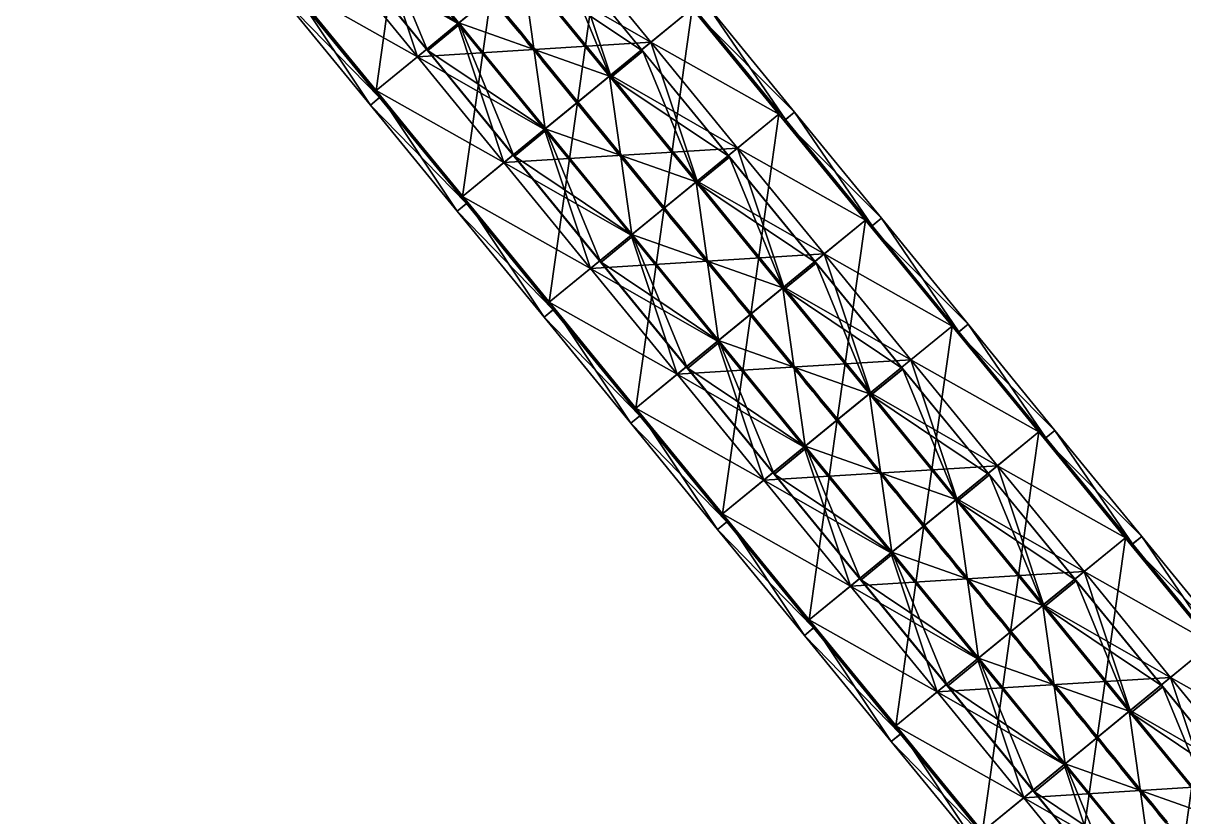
# Model space of a CAD drawing. Header units: metres. Extents: x 84843 to 90196, y 2281619 to 2289011.
# Drawn here: x 86457.11 to 86506, y 2288100.28 to 2288133.71 of the extents above; entities that cross this region are included whole.
import ezdxf

# ---------------------------------------------------------------- set-up
doc = ezdxf.new("R2010")
doc.units = ezdxf.units.M
doc.layers.add('Alle objekter', color=41, linetype='Continuous')
doc.layers.add('Brudetalj', color=7, linetype='Continuous', true_color=0xcacaca)
doc.layers.add('Linje - 1', color=5, linetype='Continuous', lineweight=200)

msp = doc.modelspace()

# ---------------------------------------------------------------- linework, layer by layer
at = {"layer": 'Linje - 1'}
msp.add_polyline3d([(86505.285, 2288100.036, 28.526), (86504.969, 2288100.423, 28.513), (86504.652, 2288100.81, 28.5), (86504.335, 2288101.197, 28.488), (86504.019, 2288101.584, 28.475), (86503.702, 2288101.971, 28.463), (86503.385, 2288102.358, 28.45), (86503.069, 2288102.745, 28.437), (86502.752, 2288103.132, 28.425), (86502.435, 2288103.519, 28.412), (86502.119, 2288103.906, 28.4), (86501.802, 2288104.293, 28.387), (86501.485, 2288104.68, 28.374), (86501.169, 2288105.067, 28.362), (86500.852, 2288105.454, 28.349), (86500.535, 2288105.841, 28.337), (86500.219, 2288106.227, 28.324), (86499.902, 2288106.614, 28.311), (86499.585, 2288107.001, 28.299), (86499.269, 2288107.388, 28.286), (86498.952, 2288107.775, 28.274), (86498.635, 2288108.162, 28.261), (86498.319, 2288108.549, 28.248), (86498.002, 2288108.936, 28.236), (86497.685, 2288109.323, 28.223), (86497.369, 2288109.71, 28.211), (86497.052, 2288110.097, 28.198), (86496.735, 2288110.484, 28.185), (86496.419, 2288110.871, 28.173), (86496.102, 2288111.258, 28.16), (86495.785, 2288111.645, 28.148), (86495.469, 2288112.032, 28.135), (86495.152, 2288112.419, 28.122), (86494.835, 2288112.806, 28.11), (86494.519, 2288113.192, 28.097), (86494.202, 2288113.579, 28.085), (86493.885, 2288113.966, 28.072), (86493.569, 2288114.353, 28.059), (86493.252, 2288114.74, 28.047), (86492.935, 2288115.127, 28.034), (86492.619, 2288115.514, 28.022), (86492.302, 2288115.901, 28.009), (86491.985, 2288116.288, 27.996), (86491.669, 2288116.675, 27.984), (86491.352, 2288117.062, 27.971), (86491.035, 2288117.449, 27.959), (86490.719, 2288117.836, 27.946), (86490.402, 2288118.223, 27.933), (86490.085, 2288118.61, 27.921), (86489.769, 2288118.997, 27.908), (86489.452, 2288119.384, 27.896), (86489.135, 2288119.77, 27.883), (86488.819, 2288120.157, 27.87), (86488.502, 2288120.544, 27.858), (86488.185, 2288120.931, 27.845), (86487.869, 2288121.318, 27.833), (86487.552, 2288121.705, 27.82), (86487.235, 2288122.092, 27.807), (86486.919, 2288122.479, 27.795), (86486.602, 2288122.866, 27.782), (86486.285, 2288123.253, 27.77), (86485.969, 2288123.64, 27.757), (86485.652, 2288124.027, 27.744), (86485.335, 2288124.414, 27.732), (86485.019, 2288124.801, 27.719), (86484.702, 2288125.188, 27.707), (86484.385, 2288125.575, 27.694), (86484.069, 2288125.962, 27.681), (86483.752, 2288126.348, 27.669), (86483.435, 2288126.735, 27.656), (86483.119, 2288127.122, 27.644), (86482.802, 2288127.509, 27.631), (86482.485, 2288127.896, 27.618), (86482.169, 2288128.283, 27.606), (86481.852, 2288128.67, 27.593), (86481.535, 2288129.057, 27.581), (86481.219, 2288129.444, 27.568), (86480.902, 2288129.831, 27.555), (86480.586, 2288130.218, 27.543), (86480.269, 2288130.605, 27.53), (86479.952, 2288130.992, 27.518), (86479.636, 2288131.379, 27.505), (86479.319, 2288131.766, 27.492), (86479.002, 2288132.153, 27.48), (86478.686, 2288132.54, 27.467), (86478.369, 2288132.927, 27.455), (86478.052, 2288133.313, 27.442), (86477.736, 2288133.7, 27.429), (86477.419, 2288134.087, 27.417)], dxfattribs=at)

# ---------------------------------------------------------------- meshes
at = {"layer": 'Alle objekter'}
mesh = msp.add_polyface(dxfattribs=at)
corners = [(86473.712, 2288132.301, 26.792), (86470.062, 2288136.761, 26.647), (86470.062, 2288136.761, 26.622), (86473.712, 2288132.301, 26.768), (86471.765, 2288138.154, 26.647), (86471.765, 2288138.154, 26.622), (86475.414, 2288133.695, 26.792), (86475.415, 2288133.694, 26.768)]
mesh.append_faces([[corners[k] for k in face] for face in [(0, 1, 2), (0, 2, 3), (1, 4, 5), (1, 5, 2), (4, 6, 7), (4, 7, 5), (6, 0, 3), (6, 3, 7), (5, 7, 3), (5, 3, 2), (6, 4, 1), (6, 1, 0)]])
mesh = msp.add_polyface(dxfattribs=at)
corners = [(86474.15, 2288132.567, 26.785), (86470.499, 2288137.029, 26.639), (86470.487, 2288137.019, 26.634), (86474.139, 2288132.557, 26.779), (86471.853, 2288138.137, 22.167), (86471.842, 2288138.127, 22.161), (86475.504, 2288133.675, 22.312), (86475.493, 2288133.666, 22.306)]
mesh.append_faces([[corners[k] for k in face] for face in [(0, 1, 2), (0, 2, 3), (1, 4, 5), (1, 5, 2), (4, 6, 7), (4, 7, 5), (6, 0, 3), (6, 3, 7), (5, 7, 3), (5, 3, 2), (6, 4, 1), (6, 1, 0)]])
mesh = msp.add_polyface(dxfattribs=at)
corners = [(86483.552, 2288132.908, 26.938), (86481.85, 2288131.515, 26.938), (86481.85, 2288131.515, 26.913), (86483.553, 2288132.908, 26.913), (86478.2, 2288135.975, 26.792), (86478.201, 2288135.974, 26.768), (86479.903, 2288137.368, 26.792), (86479.903, 2288137.368, 26.768)]
mesh.append_faces([[corners[k] for k in face] for face in [(0, 1, 2), (0, 2, 3), (1, 4, 5), (1, 5, 2), (4, 6, 7), (4, 7, 5), (6, 0, 3), (6, 3, 7), (5, 7, 3), (5, 3, 2), (6, 4, 1), (6, 1, 0)]])
mesh = msp.add_polyface(dxfattribs=at)
corners = [(86483.207, 2288132.529, 26.93), (86481.853, 2288131.421, 22.458), (86481.864, 2288131.43, 22.452), (86483.219, 2288132.538, 26.924), (86478.202, 2288135.882, 22.312), (86478.213, 2288135.892, 22.306), (86479.556, 2288136.991, 26.785), (86479.567, 2288137, 26.779)]
mesh.append_faces([[corners[k] for k in face] for face in [(0, 1, 2), (0, 2, 3), (1, 4, 5), (1, 5, 2), (4, 6, 7), (4, 7, 5), (6, 0, 3), (6, 3, 7), (5, 7, 3), (5, 3, 2), (6, 4, 1), (6, 1, 0)]])
mesh = msp.add_polyface(dxfattribs=at)
corners = [(86479.103, 2288129.267, 22.468), (86475.453, 2288133.726, 22.322), (86475.453, 2288133.726, 22.293), (86479.103, 2288129.266, 22.438), (86478.161, 2288135.943, 22.322), (86478.162, 2288135.943, 22.293), (86481.811, 2288131.483, 22.468), (86481.812, 2288131.483, 22.438)]
mesh.append_faces([[corners[k] for k in face] for face in [(0, 1, 2), (0, 2, 3), (1, 4, 5), (1, 5, 2), (4, 6, 7), (4, 7, 5), (6, 0, 3), (6, 3, 7), (5, 7, 3), (5, 3, 2), (6, 4, 1), (6, 1, 0)]])
mesh = msp.add_polyface(dxfattribs=at)
corners = [(86477.361, 2288127.842, 26.938), (86473.712, 2288132.301, 26.792), (86473.712, 2288132.301, 26.768), (86477.362, 2288127.841, 26.913), (86475.414, 2288133.695, 26.792), (86475.415, 2288133.694, 26.768), (86479.064, 2288129.235, 26.938), (86479.064, 2288129.235, 26.913)]
mesh.append_faces([[corners[k] for k in face] for face in [(0, 1, 2), (0, 2, 3), (1, 4, 5), (1, 5, 2), (4, 6, 7), (4, 7, 5), (6, 0, 3), (6, 3, 7), (5, 7, 3), (5, 3, 2), (6, 4, 1), (6, 1, 0)]])
mesh = msp.add_polyface(dxfattribs=at)
corners = [(86477.801, 2288128.105, 26.93), (86474.15, 2288132.567, 26.785), (86474.139, 2288132.557, 26.779), (86477.79, 2288128.096, 26.924), (86475.504, 2288133.675, 22.312), (86475.493, 2288133.666, 22.306), (86479.156, 2288129.214, 22.458), (86479.144, 2288129.204, 22.452)]
mesh.append_faces([[corners[k] for k in face] for face in [(0, 1, 2), (0, 2, 3), (1, 4, 5), (1, 5, 2), (4, 6, 7), (4, 7, 5), (6, 0, 3), (6, 3, 7), (5, 7, 3), (5, 3, 2), (6, 4, 1), (6, 1, 0)]])
mesh = msp.add_polyface(dxfattribs=at)
corners = [(86487.202, 2288128.449, 27.083), (86485.5, 2288127.055, 27.083), (86485.5, 2288127.055, 27.058), (86487.202, 2288128.448, 27.058), (86481.85, 2288131.515, 26.938), (86481.85, 2288131.515, 26.913), (86483.552, 2288132.908, 26.938), (86483.553, 2288132.908, 26.913)]
mesh.append_faces([[corners[k] for k in face] for face in [(0, 1, 2), (0, 2, 3), (1, 4, 5), (1, 5, 2), (4, 6, 7), (4, 7, 5), (6, 0, 3), (6, 3, 7), (5, 7, 3), (5, 3, 2), (6, 4, 1), (6, 1, 0)]])
mesh = msp.add_polyface(dxfattribs=at)
corners = [(86486.858, 2288128.067, 27.075), (86485.504, 2288126.959, 22.603), (86485.516, 2288126.968, 22.597), (86486.87, 2288128.077, 27.069), (86481.853, 2288131.421, 22.458), (86481.864, 2288131.43, 22.452), (86483.207, 2288132.529, 26.93), (86483.219, 2288132.538, 26.924)]
mesh.append_faces([[corners[k] for k in face] for face in [(0, 1, 2), (0, 2, 3), (1, 4, 5), (1, 5, 2), (4, 6, 7), (4, 7, 5), (6, 0, 3), (6, 3, 7), (5, 7, 3), (5, 3, 2), (6, 4, 1), (6, 1, 0)]])
mesh = msp.add_polyface(dxfattribs=at)
corners = [(86482.752, 2288124.807, 22.613), (86479.103, 2288129.267, 22.468), (86479.103, 2288129.266, 22.438), (86482.753, 2288124.807, 22.583), (86481.811, 2288131.483, 22.468), (86481.812, 2288131.483, 22.438), (86485.461, 2288127.024, 22.613), (86485.461, 2288127.023, 22.583)]
mesh.append_faces([[corners[k] for k in face] for face in [(0, 1, 2), (0, 2, 3), (1, 4, 5), (1, 5, 2), (4, 6, 7), (4, 7, 5), (6, 0, 3), (6, 3, 7), (5, 7, 3), (5, 3, 2), (6, 4, 1), (6, 1, 0)]])
mesh = msp.add_polyface(dxfattribs=at)
corners = [(86481.011, 2288123.382, 27.083), (86477.361, 2288127.842, 26.938), (86477.362, 2288127.841, 26.913), (86481.011, 2288123.382, 27.058), (86479.064, 2288129.235, 26.938), (86479.064, 2288129.235, 26.913), (86482.714, 2288124.775, 27.083), (86482.714, 2288124.775, 27.058)]
mesh.append_faces([[corners[k] for k in face] for face in [(0, 1, 2), (0, 2, 3), (1, 4, 5), (1, 5, 2), (4, 6, 7), (4, 7, 5), (6, 0, 3), (6, 3, 7), (5, 7, 3), (5, 3, 2), (6, 4, 1), (6, 1, 0)]])
mesh = msp.add_polyface(dxfattribs=at)
corners = [(86481.453, 2288123.643, 27.075), (86477.801, 2288128.105, 26.93), (86477.79, 2288128.096, 26.924), (86481.441, 2288123.634, 27.069), (86479.156, 2288129.214, 22.458), (86479.144, 2288129.204, 22.452), (86482.807, 2288124.752, 22.603), (86482.796, 2288124.742, 22.597)]
mesh.append_faces([[corners[k] for k in face] for face in [(0, 1, 2), (0, 2, 3), (1, 4, 5), (1, 5, 2), (4, 6, 7), (4, 7, 5), (6, 0, 3), (6, 3, 7), (5, 7, 3), (5, 3, 2), (6, 4, 1), (6, 1, 0)]])
mesh = msp.add_polyface(dxfattribs=at)
corners = [(86490.852, 2288123.989, 27.228), (86489.149, 2288122.596, 27.228), (86489.15, 2288122.595, 27.203), (86490.852, 2288123.989, 27.203), (86485.5, 2288127.055, 27.083), (86485.5, 2288127.055, 27.058), (86487.202, 2288128.449, 27.083), (86487.202, 2288128.448, 27.058)]
mesh.append_faces([[corners[k] for k in face] for face in [(0, 1, 2), (0, 2, 3), (1, 4, 5), (1, 5, 2), (4, 6, 7), (4, 7, 5), (6, 0, 3), (6, 3, 7), (5, 7, 3), (5, 3, 2), (6, 4, 1), (6, 1, 0)]])
mesh = msp.add_polyface(dxfattribs=at)
corners = [(86490.51, 2288123.606, 27.221), (86489.156, 2288122.497, 22.748), (86489.167, 2288122.507, 22.742), (86490.521, 2288123.615, 27.215), (86485.504, 2288126.959, 22.603), (86485.516, 2288126.968, 22.597), (86486.858, 2288128.067, 27.075), (86486.87, 2288128.077, 27.069)]
mesh.append_faces([[corners[k] for k in face] for face in [(0, 1, 2), (0, 2, 3), (1, 4, 5), (1, 5, 2), (4, 6, 7), (4, 7, 5), (6, 0, 3), (6, 3, 7), (5, 7, 3), (5, 3, 2), (6, 4, 1), (6, 1, 0)]])
mesh = msp.add_polyface(dxfattribs=at)
corners = [(86486.402, 2288120.348, 22.758), (86482.752, 2288124.807, 22.613), (86482.753, 2288124.807, 22.583), (86486.402, 2288120.347, 22.728), (86485.461, 2288127.024, 22.613), (86485.461, 2288127.023, 22.583), (86489.11, 2288122.564, 22.758), (86489.111, 2288122.564, 22.728)]
mesh.append_faces([[corners[k] for k in face] for face in [(0, 1, 2), (0, 2, 3), (1, 4, 5), (1, 5, 2), (4, 6, 7), (4, 7, 5), (6, 0, 3), (6, 3, 7), (5, 7, 3), (5, 3, 2), (6, 4, 1), (6, 1, 0)]])
mesh = msp.add_polyface(dxfattribs=at)
corners = [(86484.661, 2288118.923, 27.228), (86481.011, 2288123.382, 27.083), (86481.011, 2288123.382, 27.058), (86484.661, 2288118.922, 27.203), (86482.714, 2288124.775, 27.083), (86482.714, 2288124.775, 27.058), (86486.363, 2288120.316, 27.228), (86486.364, 2288120.315, 27.203)]
mesh.append_faces([[corners[k] for k in face] for face in [(0, 1, 2), (0, 2, 3), (1, 4, 5), (1, 5, 2), (4, 6, 7), (4, 7, 5), (6, 0, 3), (6, 3, 7), (5, 7, 3), (5, 3, 2), (6, 4, 1), (6, 1, 0)]])
mesh = msp.add_polyface(dxfattribs=at)
corners = [(86485.104, 2288119.182, 27.221), (86481.453, 2288123.643, 27.075), (86481.441, 2288123.634, 27.069), (86485.093, 2288119.172, 27.215), (86482.807, 2288124.752, 22.603), (86482.796, 2288124.742, 22.597), (86486.458, 2288120.29, 22.748), (86486.447, 2288120.281, 22.742)]
mesh.append_faces([[corners[k] for k in face] for face in [(0, 1, 2), (0, 2, 3), (1, 4, 5), (1, 5, 2), (4, 6, 7), (4, 7, 5), (6, 0, 3), (6, 3, 7), (5, 7, 3), (5, 3, 2), (6, 4, 1), (6, 1, 0)]])
mesh = msp.add_polyface(dxfattribs=at)
corners = [(86494.501, 2288119.529, 27.373), (86492.799, 2288118.136, 27.373), (86492.799, 2288118.136, 27.348), (86494.502, 2288119.529, 27.348), (86489.149, 2288122.596, 27.228), (86489.15, 2288122.595, 27.203), (86490.852, 2288123.989, 27.228), (86490.852, 2288123.989, 27.203)]
mesh.append_faces([[corners[k] for k in face] for face in [(0, 1, 2), (0, 2, 3), (1, 4, 5), (1, 5, 2), (4, 6, 7), (4, 7, 5), (6, 0, 3), (6, 3, 7), (5, 7, 3), (5, 3, 2), (6, 4, 1), (6, 1, 0)]])
mesh = msp.add_polyface(dxfattribs=at)
corners = [(86494.161, 2288119.144, 27.366), (86492.807, 2288118.036, 22.893), (86492.818, 2288118.045, 22.888), (86494.173, 2288119.153, 27.36), (86489.156, 2288122.497, 22.748), (86489.167, 2288122.507, 22.742), (86490.51, 2288123.606, 27.221), (86490.521, 2288123.615, 27.215)]
mesh.append_faces([[corners[k] for k in face] for face in [(0, 1, 2), (0, 2, 3), (1, 4, 5), (1, 5, 2), (4, 6, 7), (4, 7, 5), (6, 0, 3), (6, 3, 7), (5, 7, 3), (5, 3, 2), (6, 4, 1), (6, 1, 0)]])
mesh = msp.add_polyface(dxfattribs=at)
corners = [(86490.051, 2288115.888, 22.903), (86486.402, 2288120.348, 22.758), (86486.402, 2288120.347, 22.728), (86490.052, 2288115.887, 22.873), (86489.11, 2288122.564, 22.758), (86489.111, 2288122.564, 22.728), (86492.76, 2288118.105, 22.903), (86492.761, 2288118.104, 22.873)]
mesh.append_faces([[corners[k] for k in face] for face in [(0, 1, 2), (0, 2, 3), (1, 4, 5), (1, 5, 2), (4, 6, 7), (4, 7, 5), (6, 0, 3), (6, 3, 7), (5, 7, 3), (5, 3, 2), (6, 4, 1), (6, 1, 0)]])
mesh = msp.add_polyface(dxfattribs=at)
corners = [(86488.31, 2288114.463, 27.373), (86484.661, 2288118.923, 27.228), (86484.661, 2288118.922, 27.203), (86488.311, 2288114.462, 27.348), (86486.363, 2288120.316, 27.228), (86486.364, 2288120.315, 27.203), (86490.013, 2288115.856, 27.373), (86490.013, 2288115.856, 27.348)]
mesh.append_faces([[corners[k] for k in face] for face in [(0, 1, 2), (0, 2, 3), (1, 4, 5), (1, 5, 2), (4, 6, 7), (4, 7, 5), (6, 0, 3), (6, 3, 7), (5, 7, 3), (5, 3, 2), (6, 4, 1), (6, 1, 0)]])
mesh = msp.add_polyface(dxfattribs=at)
corners = [(86488.755, 2288114.72, 27.366), (86485.104, 2288119.182, 27.221), (86485.093, 2288119.172, 27.215), (86488.744, 2288114.711, 27.36), (86486.458, 2288120.29, 22.748), (86486.447, 2288120.281, 22.742), (86490.11, 2288115.828, 22.893), (86490.098, 2288115.819, 22.888)]
mesh.append_faces([[corners[k] for k in face] for face in [(0, 1, 2), (0, 2, 3), (1, 4, 5), (1, 5, 2), (4, 6, 7), (4, 7, 5), (6, 0, 3), (6, 3, 7), (5, 7, 3), (5, 3, 2), (6, 4, 1), (6, 1, 0)]])
mesh = msp.add_polyface(dxfattribs=at)
corners = [(86498.151, 2288115.07, 27.519), (86496.448, 2288113.677, 27.519), (86496.449, 2288113.676, 27.494), (86498.151, 2288115.069, 27.494), (86492.799, 2288118.136, 27.373), (86492.799, 2288118.136, 27.348), (86494.501, 2288119.529, 27.373), (86494.502, 2288119.529, 27.348)]
mesh.append_faces([[corners[k] for k in face] for face in [(0, 1, 2), (0, 2, 3), (1, 4, 5), (1, 5, 2), (4, 6, 7), (4, 7, 5), (6, 0, 3), (6, 3, 7), (5, 7, 3), (5, 3, 2), (6, 4, 1), (6, 1, 0)]])
mesh = msp.add_polyface(dxfattribs=at)
corners = [(86497.812, 2288114.682, 27.511), (86496.458, 2288113.574, 23.039), (86496.47, 2288113.583, 23.033), (86497.824, 2288114.692, 27.505), (86492.807, 2288118.036, 22.893), (86492.818, 2288118.045, 22.888), (86494.161, 2288119.144, 27.366), (86494.173, 2288119.153, 27.36)]
mesh.append_faces([[corners[k] for k in face] for face in [(0, 1, 2), (0, 2, 3), (1, 4, 5), (1, 5, 2), (4, 6, 7), (4, 7, 5), (6, 0, 3), (6, 3, 7), (5, 7, 3), (5, 3, 2), (6, 4, 1), (6, 1, 0)]])
mesh = msp.add_polyface(dxfattribs=at)
corners = [(86493.701, 2288111.428, 23.049), (86490.051, 2288115.888, 22.903), (86490.052, 2288115.887, 22.873), (86493.702, 2288111.428, 23.019), (86492.76, 2288118.105, 22.903), (86492.761, 2288118.104, 22.873), (86496.41, 2288113.645, 23.049), (86496.41, 2288113.644, 23.019)]
mesh.append_faces([[corners[k] for k in face] for face in [(0, 1, 2), (0, 2, 3), (1, 4, 5), (1, 5, 2), (4, 6, 7), (4, 7, 5), (6, 0, 3), (6, 3, 7), (5, 7, 3), (5, 3, 2), (6, 4, 1), (6, 1, 0)]])
mesh = msp.add_polyface(dxfattribs=at)
corners = [(86491.96, 2288110.003, 27.519), (86488.31, 2288114.463, 27.373), (86488.311, 2288114.462, 27.348), (86491.96, 2288110.003, 27.494), (86490.013, 2288115.856, 27.373), (86490.013, 2288115.856, 27.348), (86493.662, 2288111.397, 27.519), (86493.663, 2288111.396, 27.494)]
mesh.append_faces([[corners[k] for k in face] for face in [(0, 1, 2), (0, 2, 3), (1, 4, 5), (1, 5, 2), (4, 6, 7), (4, 7, 5), (6, 0, 3), (6, 3, 7), (5, 7, 3), (5, 3, 2), (6, 4, 1), (6, 1, 0)]])
mesh = msp.add_polyface(dxfattribs=at)
corners = [(86492.407, 2288110.258, 27.511), (86488.755, 2288114.72, 27.366), (86488.744, 2288114.711, 27.36), (86492.395, 2288110.249, 27.505), (86490.11, 2288115.828, 22.893), (86490.098, 2288115.819, 22.888), (86493.761, 2288111.367, 23.039), (86493.75, 2288111.357, 23.033)]
mesh.append_faces([[corners[k] for k in face] for face in [(0, 1, 2), (0, 2, 3), (1, 4, 5), (1, 5, 2), (4, 6, 7), (4, 7, 5), (6, 0, 3), (6, 3, 7), (5, 7, 3), (5, 3, 2), (6, 4, 1), (6, 1, 0)]])
mesh = msp.add_polyface(dxfattribs=at)
corners = [(86501.801, 2288110.61, 27.664), (86500.098, 2288109.217, 27.664), (86500.099, 2288109.216, 27.639), (86501.801, 2288110.61, 27.639), (86496.448, 2288113.677, 27.519), (86496.449, 2288113.676, 27.494), (86498.151, 2288115.07, 27.519), (86498.151, 2288115.069, 27.494)]
mesh.append_faces([[corners[k] for k in face] for face in [(0, 1, 2), (0, 2, 3), (1, 4, 5), (1, 5, 2), (4, 6, 7), (4, 7, 5), (6, 0, 3), (6, 3, 7), (5, 7, 3), (5, 3, 2), (6, 4, 1), (6, 1, 0)]])
mesh = msp.add_polyface(dxfattribs=at)
corners = [(86501.464, 2288110.221, 27.656), (86500.11, 2288109.112, 23.184), (86500.121, 2288109.122, 23.178), (86501.475, 2288110.23, 27.651), (86496.458, 2288113.574, 23.039), (86496.47, 2288113.583, 23.033), (86497.812, 2288114.682, 27.511), (86497.824, 2288114.692, 27.505)]
mesh.append_faces([[corners[k] for k in face] for face in [(0, 1, 2), (0, 2, 3), (1, 4, 5), (1, 5, 2), (4, 6, 7), (4, 7, 5), (6, 0, 3), (6, 3, 7), (5, 7, 3), (5, 3, 2), (6, 4, 1), (6, 1, 0)]])
mesh = msp.add_polyface(dxfattribs=at)
corners = [(86497.351, 2288106.969, 23.194), (86493.701, 2288111.428, 23.049), (86493.702, 2288111.428, 23.019), (86497.351, 2288106.968, 23.164), (86496.41, 2288113.645, 23.049), (86496.41, 2288113.644, 23.019), (86500.059, 2288109.185, 23.194), (86500.06, 2288109.185, 23.164)]
mesh.append_faces([[corners[k] for k in face] for face in [(0, 1, 2), (0, 2, 3), (1, 4, 5), (1, 5, 2), (4, 6, 7), (4, 7, 5), (6, 0, 3), (6, 3, 7), (5, 7, 3), (5, 3, 2), (6, 4, 1), (6, 1, 0)]])
mesh = msp.add_polyface(dxfattribs=at)
corners = [(86495.61, 2288105.544, 27.664), (86491.96, 2288110.003, 27.519), (86491.96, 2288110.003, 27.494), (86495.61, 2288105.543, 27.639), (86493.662, 2288111.397, 27.519), (86493.663, 2288111.396, 27.494), (86497.312, 2288106.937, 27.664), (86497.313, 2288106.936, 27.639)]
mesh.append_faces([[corners[k] for k in face] for face in [(0, 1, 2), (0, 2, 3), (1, 4, 5), (1, 5, 2), (4, 6, 7), (4, 7, 5), (6, 0, 3), (6, 3, 7), (5, 7, 3), (5, 3, 2), (6, 4, 1), (6, 1, 0)]])
mesh = msp.add_polyface(dxfattribs=at)
corners = [(86496.058, 2288105.797, 27.656), (86492.407, 2288110.258, 27.511), (86492.395, 2288110.249, 27.505), (86496.047, 2288105.787, 27.651), (86493.761, 2288111.367, 23.039), (86493.75, 2288111.357, 23.033), (86497.412, 2288106.905, 23.184), (86497.401, 2288106.895, 23.178)]
mesh.append_faces([[corners[k] for k in face] for face in [(0, 1, 2), (0, 2, 3), (1, 4, 5), (1, 5, 2), (4, 6, 7), (4, 7, 5), (6, 0, 3), (6, 3, 7), (5, 7, 3), (5, 3, 2), (6, 4, 1), (6, 1, 0)]])
mesh = msp.add_polyface(dxfattribs=at)
corners = [(86505.45, 2288106.151, 27.809), (86503.748, 2288104.757, 27.809), (86503.748, 2288104.757, 27.784), (86505.451, 2288106.15, 27.784), (86500.098, 2288109.217, 27.664), (86500.099, 2288109.216, 27.639), (86501.801, 2288110.61, 27.664), (86501.801, 2288110.61, 27.639)]
mesh.append_faces([[corners[k] for k in face] for face in [(0, 1, 2), (0, 2, 3), (1, 4, 5), (1, 5, 2), (4, 6, 7), (4, 7, 5), (6, 0, 3), (6, 3, 7), (5, 7, 3), (5, 3, 2), (6, 4, 1), (6, 1, 0)]])
mesh = msp.add_polyface(dxfattribs=at)
corners = [(86505.115, 2288105.759, 27.802), (86503.761, 2288104.651, 23.329), (86503.772, 2288104.66, 23.323), (86505.127, 2288105.768, 27.796), (86500.11, 2288109.112, 23.184), (86500.121, 2288109.122, 23.178), (86501.464, 2288110.221, 27.656), (86501.475, 2288110.23, 27.651)]
mesh.append_faces([[corners[k] for k in face] for face in [(0, 1, 2), (0, 2, 3), (1, 4, 5), (1, 5, 2), (4, 6, 7), (4, 7, 5), (6, 0, 3), (6, 3, 7), (5, 7, 3), (5, 3, 2), (6, 4, 1), (6, 1, 0)]])
mesh = msp.add_polyface(dxfattribs=at)
corners = [(86501, 2288102.509, 23.339), (86497.351, 2288106.969, 23.194), (86497.351, 2288106.968, 23.164), (86501.001, 2288102.508, 23.309), (86500.059, 2288109.185, 23.194), (86500.06, 2288109.185, 23.164), (86503.709, 2288104.726, 23.339), (86503.71, 2288104.725, 23.309)]
mesh.append_faces([[corners[k] for k in face] for face in [(0, 1, 2), (0, 2, 3), (1, 4, 5), (1, 5, 2), (4, 6, 7), (4, 7, 5), (6, 0, 3), (6, 3, 7), (5, 7, 3), (5, 3, 2), (6, 4, 1), (6, 1, 0)]])
mesh = msp.add_polyface(dxfattribs=at)
corners = [(86499.259, 2288101.084, 27.809), (86495.61, 2288105.544, 27.664), (86495.61, 2288105.543, 27.639), (86499.26, 2288101.083, 27.784), (86497.312, 2288106.937, 27.664), (86497.313, 2288106.936, 27.639), (86500.962, 2288102.477, 27.809), (86500.962, 2288102.477, 27.784)]
mesh.append_faces([[corners[k] for k in face] for face in [(0, 1, 2), (0, 2, 3), (1, 4, 5), (1, 5, 2), (4, 6, 7), (4, 7, 5), (6, 0, 3), (6, 3, 7), (5, 7, 3), (5, 3, 2), (6, 4, 1), (6, 1, 0)]])
mesh = msp.add_polyface(dxfattribs=at)
corners = [(86499.71, 2288101.335, 27.802), (86496.058, 2288105.797, 27.656), (86496.047, 2288105.787, 27.651), (86499.698, 2288101.325, 27.796), (86497.412, 2288106.905, 23.184), (86497.401, 2288106.895, 23.178), (86501.064, 2288102.443, 23.329), (86501.052, 2288102.434, 23.323)]
mesh.append_faces([[corners[k] for k in face] for face in [(0, 1, 2), (0, 2, 3), (1, 4, 5), (1, 5, 2), (4, 6, 7), (4, 7, 5), (6, 0, 3), (6, 3, 7), (5, 7, 3), (5, 3, 2), (6, 4, 1), (6, 1, 0)]])
mesh = msp.add_polyface(dxfattribs=at)
corners = [(86509.1, 2288101.691, 27.954), (86507.397, 2288100.298, 27.954), (86507.398, 2288100.297, 27.929), (86509.1, 2288101.69, 27.929), (86503.748, 2288104.757, 27.809), (86503.748, 2288104.757, 27.784), (86505.45, 2288106.151, 27.809), (86505.451, 2288106.15, 27.784)]
mesh.append_faces([[corners[k] for k in face] for face in [(0, 1, 2), (0, 2, 3), (1, 4, 5), (1, 5, 2), (4, 6, 7), (4, 7, 5), (6, 0, 3), (6, 3, 7), (5, 7, 3), (5, 3, 2), (6, 4, 1), (6, 1, 0)]])
mesh = msp.add_polyface(dxfattribs=at)
corners = [(86508.767, 2288101.297, 27.947), (86507.412, 2288100.189, 23.475), (86507.424, 2288100.198, 23.469), (86508.778, 2288101.306, 27.941), (86503.761, 2288104.651, 23.329), (86503.772, 2288104.66, 23.323), (86505.115, 2288105.759, 27.802), (86505.127, 2288105.768, 27.796)]
mesh.append_faces([[corners[k] for k in face] for face in [(0, 1, 2), (0, 2, 3), (1, 4, 5), (1, 5, 2), (4, 6, 7), (4, 7, 5), (6, 0, 3), (6, 3, 7), (5, 7, 3), (5, 3, 2), (6, 4, 1), (6, 1, 0)]])
mesh = msp.add_polyface(dxfattribs=at)
corners = [(86504.65, 2288098.049, 23.484), (86501, 2288102.509, 23.339), (86501.001, 2288102.508, 23.309), (86504.651, 2288098.049, 23.454), (86503.709, 2288104.726, 23.339), (86503.71, 2288104.725, 23.309), (86507.359, 2288100.266, 23.484), (86507.359, 2288100.265, 23.454)]
mesh.append_faces([[corners[k] for k in face] for face in [(0, 1, 2), (0, 2, 3), (1, 4, 5), (1, 5, 2), (4, 6, 7), (4, 7, 5), (6, 0, 3), (6, 3, 7), (5, 7, 3), (5, 3, 2), (6, 4, 1), (6, 1, 0)]])
mesh = msp.add_polyface(dxfattribs=at)
corners = [(86502.909, 2288096.624, 27.954), (86499.259, 2288101.084, 27.809), (86499.26, 2288101.083, 27.784), (86502.909, 2288096.624, 27.929), (86500.962, 2288102.477, 27.809), (86500.962, 2288102.477, 27.784), (86504.611, 2288098.018, 27.954), (86504.612, 2288098.017, 27.929)]
mesh.append_faces([[corners[k] for k in face] for face in [(0, 1, 2), (0, 2, 3), (1, 4, 5), (1, 5, 2), (4, 6, 7), (4, 7, 5), (6, 0, 3), (6, 3, 7), (5, 7, 3), (5, 3, 2), (6, 4, 1), (6, 1, 0)]])
mesh = msp.add_polyface(dxfattribs=at)
corners = [(86503.361, 2288096.873, 27.947), (86499.71, 2288101.335, 27.802), (86499.698, 2288101.325, 27.796), (86503.349, 2288096.864, 27.941), (86501.064, 2288102.443, 23.329), (86501.052, 2288102.434, 23.323), (86504.715, 2288097.982, 23.475), (86504.704, 2288097.972, 23.469)]
mesh.append_faces([[corners[k] for k in face] for face in [(0, 1, 2), (0, 2, 3), (1, 4, 5), (1, 5, 2), (4, 6, 7), (4, 7, 5), (6, 0, 3), (6, 3, 7), (5, 7, 3), (5, 3, 2), (6, 4, 1), (6, 1, 0)]])
at = {"layer": 'Brudetalj'}
mesh = msp.add_polyface(dxfattribs=at)
corners = [(86470.878, 2288151.949, 26.707), (86470.878, 2288151.949, 26.887), (86467.22, 2288156.418, 26.741), (86470.932, 2288151.993, 26.957), (86467.275, 2288156.462, 26.811), (86471.319, 2288152.31, 26.977), (86467.662, 2288156.779, 26.831), (86471.319, 2288152.31, 26.307), (86470.878, 2288151.949, 26.357), (86467.22, 2288156.418, 26.211), (86467.22, 2288156.418, 26.561), (86474.535, 2288147.48, 26.852), (86474.535, 2288147.48, 27.032), (86474.589, 2288147.524, 27.102), (86474.976, 2288147.841, 27.122), (86474.976, 2288147.841, 26.452), (86474.535, 2288147.48, 26.502), (86478.192, 2288143.011, 26.998), (86478.192, 2288143.011, 27.178), (86478.246, 2288143.055, 27.248), (86478.633, 2288143.372, 27.268), (86478.633, 2288143.372, 26.598), (86478.192, 2288143.011, 26.648), (86481.849, 2288138.542, 27.143), (86481.849, 2288138.542, 27.323), (86481.904, 2288138.586, 27.393), (86482.291, 2288138.903, 27.413), (86482.291, 2288138.903, 26.743), (86481.849, 2288138.542, 26.793), (86485.507, 2288134.073, 27.289), (86485.507, 2288134.073, 27.469), (86485.561, 2288134.117, 27.539), (86485.948, 2288134.434, 27.559), (86485.948, 2288134.434, 26.889), (86485.507, 2288134.073, 26.939), (86489.218, 2288129.649, 27.684), (86489.605, 2288129.965, 27.704), (86489.605, 2288129.965, 27.034)]
mesh.append_faces([[corners[k] for k in face] for face in [(0, 1, 2), (1, 3, 4), (3, 5, 6), (7, 8, 9), (8, 0, 10), (11, 12, 1), (11, 1, 0), (12, 13, 3), (12, 3, 1), (13, 14, 5), (13, 5, 3), (14, 15, 7), (14, 7, 5), (15, 16, 8), (15, 8, 7), (16, 11, 0), (16, 0, 8), (17, 18, 12), (17, 12, 11), (18, 19, 13), (18, 13, 12), (19, 20, 14), (19, 14, 13), (20, 21, 15), (20, 15, 14), (21, 22, 16), (21, 16, 15), (22, 17, 11), (22, 11, 16), (23, 24, 18), (23, 18, 17), (24, 25, 19), (24, 19, 18), (25, 26, 20), (25, 20, 19), (26, 27, 21), (26, 21, 20), (27, 28, 22), (27, 22, 21), (28, 23, 17), (28, 17, 22), (29, 30, 24), (29, 24, 23), (30, 31, 25), (30, 25, 24), (31, 32, 26), (31, 26, 25), (32, 33, 27), (32, 27, 26), (33, 34, 28), (33, 28, 27), (34, 29, 23), (34, 23, 28), (35, 32, 31), (36, 33, 32), (37, 34, 33)]])
mesh = msp.add_polyface(dxfattribs=at)
corners = [(86457.547, 2288148.501, 26.741), (86461.204, 2288144.032, 26.887), (86461.204, 2288144.032, 26.707), (86457.493, 2288148.457, 26.811), (86461.15, 2288143.988, 26.957), (86457.106, 2288148.14, 26.831), (86460.763, 2288143.671, 26.977), (86457.106, 2288148.14, 26.161), (86460.763, 2288143.671, 26.307), (86457.547, 2288148.501, 26.211), (86461.204, 2288144.032, 26.357), (86464.861, 2288139.563, 27.032), (86464.861, 2288139.563, 26.852), (86464.807, 2288139.519, 27.102), (86464.42, 2288139.202, 27.122), (86464.42, 2288139.202, 26.452), (86464.861, 2288139.563, 26.502), (86468.519, 2288135.094, 27.178), (86468.519, 2288135.094, 26.998), (86468.464, 2288135.05, 27.248), (86468.077, 2288134.733, 27.268), (86468.077, 2288134.733, 26.598), (86468.519, 2288135.094, 26.648), (86472.176, 2288130.625, 27.323), (86472.176, 2288130.625, 27.143), (86472.122, 2288130.581, 27.393), (86471.735, 2288130.264, 27.413), (86471.735, 2288130.264, 26.743), (86472.176, 2288130.625, 26.793), (86475.833, 2288126.157, 27.469), (86475.833, 2288126.157, 27.289), (86475.779, 2288126.112, 27.539), (86475.392, 2288125.796, 27.559), (86475.392, 2288125.796, 26.889), (86475.833, 2288126.157, 26.939), (86479.49, 2288121.688, 27.434), (86479.49, 2288121.688, 27.614), (86479.49, 2288121.688, 27.084)]
mesh.append_faces([[corners[k] for k in face] for face in [(0, 1, 2), (3, 4, 1), (5, 6, 4), (7, 8, 6), (9, 10, 8), (1, 11, 12), (1, 12, 2), (4, 13, 11), (4, 11, 1), (6, 14, 13), (6, 13, 4), (8, 15, 14), (8, 14, 6), (10, 16, 15), (10, 15, 8), (2, 12, 16), (2, 16, 10), (11, 17, 18), (11, 18, 12), (13, 19, 17), (13, 17, 11), (14, 20, 19), (14, 19, 13), (15, 21, 20), (15, 20, 14), (16, 22, 21), (16, 21, 15), (12, 18, 22), (12, 22, 16), (17, 23, 24), (17, 24, 18), (19, 25, 23), (19, 23, 17), (20, 26, 25), (20, 25, 19), (21, 27, 26), (21, 26, 20), (22, 28, 27), (22, 27, 21), (18, 24, 28), (18, 28, 22), (23, 29, 30), (23, 30, 24), (25, 31, 29), (25, 29, 23), (26, 32, 31), (26, 31, 25), (27, 33, 32), (27, 32, 26), (28, 34, 33), (28, 33, 27), (24, 30, 34), (24, 34, 28), (29, 35, 30), (31, 36, 29), (30, 37, 34)]])
mesh = msp.add_polyface(dxfattribs=at)
corners = [(86470.062, 2288136.761, 26.647), (86468.321, 2288135.336, 26.69), (86464.671, 2288139.795, 26.545), (86466.413, 2288141.22, 26.502), (86468.321, 2288135.336, 26.99), (86464.671, 2288139.795, 26.845), (86476.807, 2288134.834, 27.293), (86481.644, 2288138.793, 27.135), (86477.995, 2288143.252, 26.99), (86473.158, 2288139.294, 27.147), (86479.903, 2288137.368, 26.793), (86473.712, 2288132.301, 26.793), (86476.253, 2288141.827, 26.647), (86471.971, 2288130.876, 26.835), (86471.971, 2288130.876, 27.135), (86480.457, 2288130.375, 27.438), (86485.294, 2288134.333, 27.28), (86485.294, 2288134.333, 26.98), (86481.644, 2288138.793, 26.835), (86483.553, 2288132.908, 26.938), (86477.362, 2288127.842, 26.938), (86475.62, 2288126.417, 26.98), (86475.62, 2288126.417, 27.28), (86484.107, 2288125.915, 27.583), (86488.944, 2288129.874, 27.425), (86488.944, 2288129.874, 27.125), (86487.202, 2288128.449, 27.083)]
mesh.append_faces([[corners[k] for k in face] for face in [(0, 1, 2), (0, 2, 3), (1, 4, 5), (1, 5, 2), (6, 7, 8), (6, 8, 9), (10, 11, 0), (10, 0, 12), (11, 13, 1), (11, 1, 0), (13, 14, 4), (13, 4, 1), (14, 6, 9), (14, 9, 4), (15, 16, 7), (15, 7, 6), (16, 17, 18), (16, 18, 7), (17, 19, 10), (17, 10, 18), (19, 20, 11), (19, 11, 10), (20, 13, 11), (21, 14, 13), (22, 15, 6), (22, 6, 14), (23, 24, 16), (23, 16, 15), (24, 25, 17), (24, 17, 16), (25, 26, 19), (25, 19, 17), (26, 20, 19)]])
mesh = msp.add_polyface(dxfattribs=at)
corners = [(86489.164, 2288129.604, 27.434), (86489.164, 2288129.604, 27.614), (86485.507, 2288134.073, 27.469), (86485.507, 2288134.073, 27.289), (86489.218, 2288129.649, 27.684), (86485.561, 2288134.117, 27.539), (86489.605, 2288129.965, 27.704), (86485.948, 2288134.434, 27.559), (86489.605, 2288129.965, 27.034), (86485.948, 2288134.434, 26.889), (86489.164, 2288129.604, 27.084), (86485.507, 2288134.073, 26.939), (86492.821, 2288125.135, 27.58), (86492.821, 2288125.135, 27.76), (86492.875, 2288125.18, 27.83), (86493.262, 2288125.496, 27.85), (86493.262, 2288125.496, 27.18), (86492.821, 2288125.135, 27.23), (86496.478, 2288120.666, 27.725), (86496.478, 2288120.666, 27.905), (86496.533, 2288120.711, 27.975), (86496.919, 2288121.027, 27.995), (86496.919, 2288121.027, 27.325), (86496.478, 2288120.666, 27.375), (86500.136, 2288116.197, 27.871), (86500.136, 2288116.197, 28.051), (86500.19, 2288116.242, 28.121), (86500.577, 2288116.558, 28.141), (86500.577, 2288116.558, 27.471), (86500.136, 2288116.197, 27.521), (86503.793, 2288111.728, 28.016), (86503.793, 2288111.728, 28.196), (86503.847, 2288111.773, 28.266), (86504.234, 2288112.089, 28.286), (86504.234, 2288112.089, 27.616), (86503.793, 2288111.728, 27.666)]
mesh.append_faces([[corners[k] for k in face] for face in [(0, 1, 2), (0, 2, 3), (1, 4, 5), (1, 5, 2), (4, 6, 7), (6, 8, 9), (8, 10, 11), (10, 0, 3), (10, 3, 11), (12, 13, 1), (12, 1, 0), (13, 14, 4), (13, 4, 1), (14, 15, 6), (14, 6, 4), (15, 16, 8), (15, 8, 6), (16, 17, 10), (16, 10, 8), (17, 12, 0), (17, 0, 10), (18, 19, 13), (18, 13, 12), (19, 20, 14), (19, 14, 13), (20, 21, 15), (20, 15, 14), (21, 22, 16), (21, 16, 15), (22, 23, 17), (22, 17, 16), (23, 18, 12), (23, 12, 17), (24, 25, 19), (24, 19, 18), (25, 26, 20), (25, 20, 19), (26, 27, 21), (26, 21, 20), (27, 28, 22), (27, 22, 21), (28, 29, 23), (28, 23, 22), (29, 24, 18), (29, 18, 23), (30, 31, 25), (30, 25, 24), (31, 32, 26), (31, 26, 25), (32, 33, 27), (32, 27, 26), (33, 34, 28), (33, 28, 27), (34, 35, 29), (34, 29, 28), (35, 30, 24), (35, 24, 29)]])
mesh = msp.add_polyface(dxfattribs=at)
corners = [(86477.362, 2288127.842, 26.938), (86475.62, 2288126.417, 26.98), (86471.971, 2288130.876, 26.835), (86475.62, 2288126.417, 27.28), (86471.971, 2288130.876, 27.135), (86487.202, 2288128.449, 27.083), (86481.011, 2288123.382, 27.083), (86479.27, 2288121.957, 27.125), (86479.27, 2288121.957, 27.425), (86484.107, 2288125.915, 27.583), (86480.457, 2288130.375, 27.438), (86487.756, 2288121.456, 27.728), (86492.593, 2288125.414, 27.571), (86488.944, 2288129.874, 27.425), (86492.593, 2288125.414, 27.271), (86488.944, 2288129.874, 27.125), (86490.852, 2288123.989, 27.228), (86484.661, 2288118.922, 27.228), (86482.92, 2288117.497, 27.271), (86482.92, 2288117.497, 27.571), (86491.406, 2288116.996, 27.873), (86496.243, 2288120.954, 27.716), (86496.243, 2288120.954, 27.416), (86494.502, 2288119.529, 27.373), (86499.892, 2288116.495, 27.861), (86499.892, 2288116.495, 27.561)]
mesh.append_faces([[corners[k] for k in face] for face in [(0, 1, 2), (1, 3, 4), (5, 6, 0), (6, 7, 1), (6, 1, 0), (7, 8, 3), (7, 3, 1), (8, 9, 10), (8, 10, 3), (11, 12, 13), (11, 13, 9), (12, 14, 15), (12, 15, 13), (14, 16, 5), (14, 5, 15), (16, 17, 6), (16, 6, 5), (17, 18, 7), (17, 7, 6), (18, 19, 8), (18, 8, 7), (19, 11, 9), (19, 9, 8), (20, 21, 12), (20, 12, 11), (21, 22, 14), (21, 14, 12), (22, 23, 16), (22, 16, 14), (23, 17, 16), (24, 25, 22), (24, 22, 21), (25, 23, 22)]])
mesh = msp.add_polyface(dxfattribs=at)
corners = [(86475.833, 2288126.157, 27.469), (86479.49, 2288121.688, 27.614), (86479.49, 2288121.688, 27.434), (86475.779, 2288126.112, 27.539), (86479.436, 2288121.643, 27.684), (86475.392, 2288125.796, 27.559), (86479.049, 2288121.327, 27.704), (86475.392, 2288125.796, 26.889), (86479.049, 2288121.327, 27.034), (86475.833, 2288126.157, 26.939), (86479.49, 2288121.688, 27.084), (86475.833, 2288126.157, 27.289), (86483.148, 2288117.219, 27.76), (86483.148, 2288117.219, 27.58), (86483.093, 2288117.174, 27.83), (86482.706, 2288116.858, 27.85), (86482.706, 2288116.858, 27.18), (86483.148, 2288117.219, 27.23), (86486.805, 2288112.75, 27.905), (86486.805, 2288112.75, 27.725), (86486.751, 2288112.705, 27.975), (86486.364, 2288112.389, 27.995), (86486.364, 2288112.389, 27.325), (86486.805, 2288112.75, 27.375), (86490.462, 2288108.281, 28.051), (86490.462, 2288108.281, 27.871), (86490.408, 2288108.237, 28.121), (86490.021, 2288107.92, 28.141), (86490.021, 2288107.92, 27.471), (86490.462, 2288108.281, 27.521), (86494.119, 2288103.812, 28.196), (86494.119, 2288103.812, 28.016), (86494.065, 2288103.768, 28.266), (86493.678, 2288103.451, 28.286), (86493.678, 2288103.451, 27.616), (86494.119, 2288103.812, 27.666)]
mesh.append_faces([[corners[k] for k in face] for face in [(0, 1, 2), (3, 4, 1), (5, 6, 4), (5, 4, 3), (7, 8, 6), (7, 6, 5), (9, 10, 8), (9, 8, 7), (11, 2, 10), (1, 12, 13), (1, 13, 2), (4, 14, 12), (4, 12, 1), (6, 15, 14), (6, 14, 4), (8, 16, 15), (8, 15, 6), (10, 17, 16), (10, 16, 8), (2, 13, 17), (2, 17, 10), (12, 18, 19), (12, 19, 13), (14, 20, 18), (14, 18, 12), (15, 21, 20), (15, 20, 14), (16, 22, 21), (16, 21, 15), (17, 23, 22), (17, 22, 16), (13, 19, 23), (13, 23, 17), (18, 24, 25), (18, 25, 19), (20, 26, 24), (20, 24, 18), (21, 27, 26), (21, 26, 20), (22, 28, 27), (22, 27, 21), (23, 29, 28), (23, 28, 22), (19, 25, 29), (19, 29, 23), (24, 30, 31), (24, 31, 25), (26, 32, 30), (26, 30, 24), (27, 33, 32), (27, 32, 26), (28, 34, 33), (28, 33, 27), (29, 35, 34), (29, 34, 28), (25, 31, 35), (25, 35, 29)]])
mesh = msp.add_polyface(dxfattribs=at)
corners = [(86494.502, 2288119.529, 27.373), (86488.31, 2288114.463, 27.373), (86484.661, 2288118.922, 27.228), (86486.569, 2288113.038, 27.416), (86482.92, 2288117.497, 27.271), (86486.569, 2288113.038, 27.716), (86482.92, 2288117.497, 27.571), (86491.406, 2288116.996, 27.873), (86487.756, 2288121.456, 27.728), (86495.056, 2288112.536, 28.019), (86499.892, 2288116.495, 27.861), (86496.243, 2288120.954, 27.716), (86499.892, 2288116.495, 27.561), (86498.151, 2288115.07, 27.519), (86491.96, 2288110.003, 27.519), (86490.219, 2288108.578, 27.561), (86490.219, 2288108.578, 27.861), (86498.705, 2288108.077, 28.164), (86501.801, 2288110.61, 27.664), (86495.61, 2288105.543, 27.664), (86493.869, 2288104.118, 27.706), (86493.869, 2288104.118, 28.006), (86499.259, 2288101.084, 27.809), (86497.518, 2288099.659, 27.852), (86497.518, 2288099.659, 28.152), (86501.168, 2288095.199, 27.997)]
mesh.append_faces([[corners[k] for k in face] for face in [(0, 1, 2), (1, 3, 4), (1, 4, 2), (3, 5, 6), (3, 6, 4), (5, 7, 8), (5, 8, 6), (9, 10, 11), (9, 11, 7), (12, 13, 0), (13, 14, 1), (13, 1, 0), (14, 15, 3), (14, 3, 1), (15, 16, 5), (15, 5, 3), (16, 9, 7), (16, 7, 5), (17, 10, 9), (18, 19, 14), (18, 14, 13), (19, 20, 15), (19, 15, 14), (20, 21, 16), (20, 16, 15), (21, 17, 9), (21, 9, 16), (22, 23, 20), (22, 20, 19), (23, 24, 21), (23, 21, 20), (24, 17, 21), (25, 24, 23)]])
mesh = msp.add_polyface(dxfattribs=at)
corners = [(86498.705, 2288108.077, 28.164), (86503.542, 2288112.035, 28.006), (86499.892, 2288116.495, 27.861), (86503.542, 2288112.035, 27.706), (86499.892, 2288116.495, 27.561), (86501.801, 2288110.61, 27.664), (86498.151, 2288115.07, 27.519), (86502.355, 2288103.617, 28.309), (86507.192, 2288107.575, 28.152), (86507.192, 2288107.575, 27.852), (86505.451, 2288106.15, 27.809), (86499.259, 2288101.084, 27.809), (86495.61, 2288105.543, 27.664), (86497.518, 2288099.659, 28.152), (86506.005, 2288099.157, 28.454), (86510.841, 2288103.116, 28.297), (86510.841, 2288103.116, 27.997), (86509.1, 2288101.691, 27.954), (86502.909, 2288096.624, 27.954), (86497.518, 2288099.659, 27.852), (86501.168, 2288095.199, 28.297), (86509.654, 2288094.698, 28.599), (86514.491, 2288098.656, 28.442), (86514.491, 2288098.656, 28.142), (86512.75, 2288097.231, 28.099), (86518.141, 2288094.196, 28.587)]
mesh.append_faces([[corners[k] for k in face] for face in [(0, 1, 2), (1, 3, 4), (1, 4, 2), (3, 5, 6), (3, 6, 4), (7, 8, 1), (7, 1, 0), (8, 9, 3), (8, 3, 1), (9, 10, 5), (9, 5, 3), (10, 11, 12), (10, 12, 5), (13, 7, 0), (14, 15, 8), (14, 8, 7), (15, 16, 9), (15, 9, 8), (16, 17, 10), (16, 10, 9), (17, 18, 11), (17, 11, 10), (18, 19, 11), (20, 14, 7), (20, 7, 13), (21, 22, 15), (21, 15, 14), (22, 23, 16), (22, 16, 15), (23, 24, 17), (23, 17, 16), (24, 18, 17), (25, 23, 22)]])
mesh = msp.add_polyface(dxfattribs=at)
corners = [(86507.45, 2288107.26, 28.162), (86507.45, 2288107.26, 28.342), (86503.793, 2288111.728, 28.196), (86503.793, 2288111.728, 28.016), (86507.504, 2288107.304, 28.412), (86503.847, 2288111.773, 28.266), (86507.891, 2288107.621, 28.432), (86504.234, 2288112.089, 28.286), (86507.891, 2288107.621, 27.762), (86504.234, 2288112.089, 27.616), (86507.45, 2288107.26, 27.812), (86503.793, 2288111.728, 27.666), (86511.107, 2288102.791, 28.307), (86511.107, 2288102.791, 28.487), (86511.162, 2288102.835, 28.557), (86511.548, 2288103.152, 28.577), (86511.548, 2288103.152, 27.907), (86511.107, 2288102.791, 27.957), (86514.765, 2288098.322, 28.453), (86514.765, 2288098.322, 28.633), (86514.819, 2288098.366, 28.703), (86515.206, 2288098.683, 28.723), (86515.206, 2288098.683, 28.053), (86514.765, 2288098.322, 28.103), (86518.422, 2288093.853, 28.598), (86518.422, 2288093.853, 28.778), (86518.476, 2288093.897, 28.848), (86518.863, 2288094.214, 28.868), (86518.863, 2288094.214, 28.198), (86518.422, 2288093.853, 28.248), (86522.079, 2288089.384, 28.744), (86522.079, 2288089.384, 28.924), (86522.133, 2288089.428, 28.994), (86522.52, 2288089.745, 29.014), (86522.52, 2288089.745, 28.344), (86522.079, 2288089.384, 28.394)]
mesh.append_faces([[corners[k] for k in face] for face in [(0, 1, 2), (0, 2, 3), (1, 4, 5), (1, 5, 2), (4, 6, 7), (4, 7, 5), (6, 8, 9), (6, 9, 7), (8, 10, 11), (8, 11, 9), (10, 0, 3), (10, 3, 11), (12, 13, 1), (12, 1, 0), (13, 14, 4), (13, 4, 1), (14, 15, 6), (14, 6, 4), (15, 16, 8), (15, 8, 6), (16, 17, 10), (16, 10, 8), (17, 12, 0), (17, 0, 10), (18, 19, 13), (18, 13, 12), (19, 20, 14), (19, 14, 13), (20, 21, 15), (20, 15, 14), (21, 22, 16), (21, 16, 15), (22, 23, 17), (22, 17, 16), (23, 18, 12), (23, 12, 17), (24, 25, 19), (24, 19, 18), (25, 26, 20), (25, 20, 19), (26, 27, 21), (26, 21, 20), (27, 28, 22), (27, 22, 21), (28, 29, 23), (28, 23, 22), (29, 24, 18), (29, 18, 23), (30, 25, 24), (31, 26, 25), (32, 33, 27), (32, 27, 26), (33, 34, 28), (33, 28, 27), (34, 29, 28), (35, 24, 29)]])
mesh = msp.add_polyface(dxfattribs=at)
corners = [(86494.119, 2288103.812, 28.196), (86497.777, 2288099.343, 28.342), (86497.777, 2288099.343, 28.162), (86494.119, 2288103.812, 28.016), (86494.065, 2288103.768, 28.266), (86497.722, 2288099.299, 28.412), (86493.678, 2288103.451, 28.286), (86497.335, 2288098.982, 28.432), (86493.678, 2288103.451, 27.616), (86497.335, 2288098.982, 27.762), (86494.119, 2288103.812, 27.666), (86497.777, 2288099.343, 27.812), (86501.434, 2288094.874, 28.487), (86501.434, 2288094.874, 28.307), (86501.38, 2288094.83, 28.557), (86500.993, 2288094.513, 28.577), (86500.993, 2288094.513, 27.907), (86501.434, 2288094.874, 27.957), (86505.091, 2288090.405, 28.633), (86505.091, 2288090.405, 28.453), (86505.037, 2288090.361, 28.703), (86504.65, 2288090.044, 28.723), (86504.65, 2288090.044, 28.053), (86505.091, 2288090.405, 28.103), (86508.748, 2288085.936, 28.778), (86508.748, 2288085.936, 28.598), (86508.694, 2288085.892, 28.848), (86508.307, 2288085.575, 28.868), (86508.307, 2288085.575, 28.198), (86508.748, 2288085.936, 28.248), (86512.406, 2288081.467, 28.924), (86512.406, 2288081.467, 28.744), (86512.351, 2288081.423, 28.994), (86511.964, 2288081.106, 29.014), (86511.964, 2288081.106, 28.344), (86512.406, 2288081.467, 28.394)]
mesh.append_faces([[corners[k] for k in face] for face in [(0, 1, 2), (0, 2, 3), (4, 5, 1), (4, 1, 0), (6, 7, 5), (6, 5, 4), (8, 9, 7), (8, 7, 6), (10, 11, 9), (10, 9, 8), (3, 2, 11), (3, 11, 10), (1, 12, 13), (1, 13, 2), (5, 14, 12), (5, 12, 1), (7, 15, 14), (7, 14, 5), (9, 16, 15), (9, 15, 7), (11, 17, 16), (11, 16, 9), (2, 13, 17), (2, 17, 11), (12, 18, 19), (12, 19, 13), (14, 20, 18), (14, 18, 12), (15, 21, 20), (15, 20, 14), (16, 22, 21), (16, 21, 15), (17, 23, 22), (17, 22, 16), (13, 19, 23), (13, 23, 17), (18, 24, 25), (18, 25, 19), (20, 26, 24), (20, 24, 18), (21, 27, 26), (21, 26, 20), (22, 28, 27), (22, 27, 21), (23, 29, 28), (23, 28, 22), (19, 25, 29), (19, 29, 23), (24, 30, 31), (24, 31, 25), (26, 30, 24), (27, 32, 26), (28, 33, 27), (29, 34, 28), (25, 31, 35), (25, 35, 29)]])

doc.saveas('drawing.dxf')
